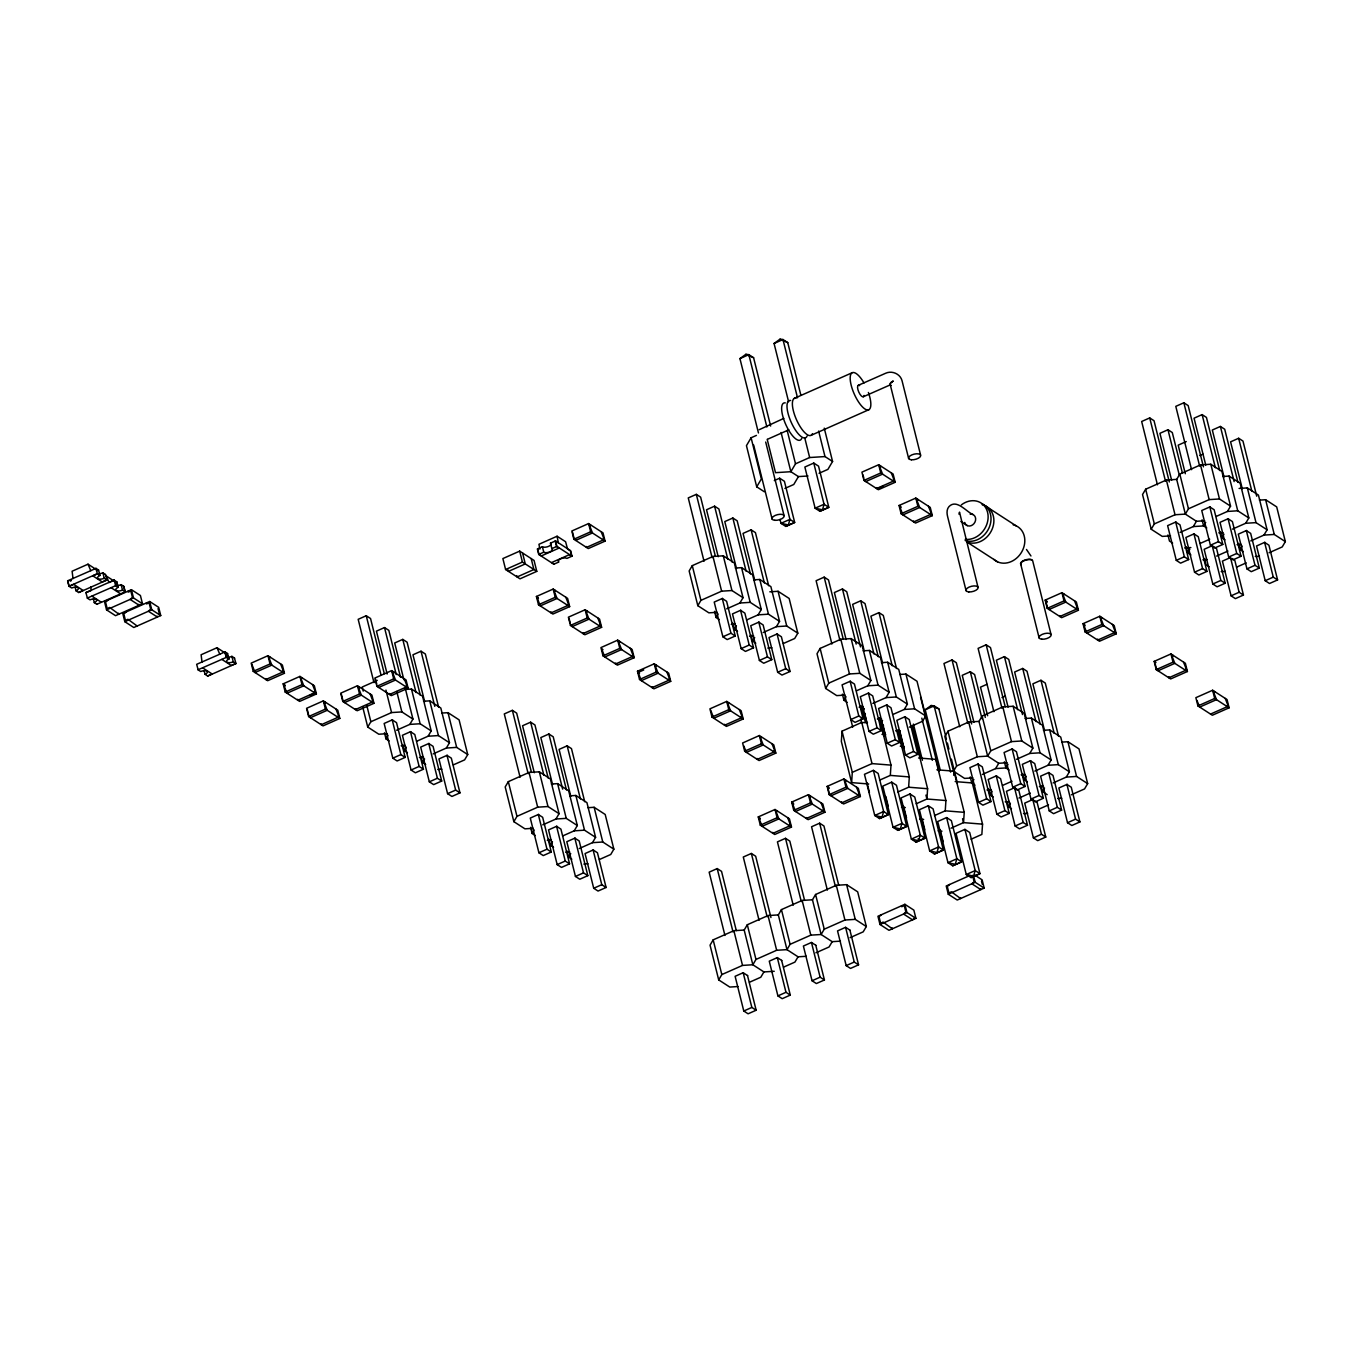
<?xml version="1.0" encoding="UTF-8"?>
<svg xmlns="http://www.w3.org/2000/svg" width="1353" height="1353" viewBox="0 0 1353 1353"><rect width="100%" height="100%" fill="white"/><g stroke="black" fill="none" stroke-linecap="round" stroke-linejoin="round"><path stroke-width="1.5" d="M867.442 722.874L861.743 722.417L842.04 731.161L841.346 741.427L851.612 782.609L868.711 783.996M851.612 782.609L852.305 772.343L842.04 731.161M880.465 728.049L880.735 723.94L891.001 765.121L890.308 775.404L879.568 780.174M897.885 791.979L908.624 787.209L909.317 776.926L899.052 735.744M917.351 747.549L927.617 788.731L926.923 799.014L916.184 803.783M934.5 815.588L945.24 810.819L945.933 800.536L935.667 759.354L918.569 757.984M953.696 775.269L953.966 771.159L936.868 769.789M953.966 771.159L964.232 812.341L963.539 822.624L951.007 828.188M955.184 781.594L972.283 782.964L982.549 824.146L981.855 834.429L971.116 839.198M916.116 842.175L918.653 840.703L920.26 835.139L909.994 793.957L901.098 797.915L911.364 839.097L916.116 842.175L925.029 838.234L914.763 797.052L909.994 793.957M387.059 733.698L378.806 734.222L367.728 727.051L370.857 721.741L391.558 712.574L401.875 711.915L412.936 719.086L409.824 724.396L396.649 730.231M389.157 740.92L385.994 738.873L388.074 735.339M407.422 752.742L404.259 750.695L406.34 747.16M416.792 741.224L428.089 736.218L431.201 730.908L422.559 696.203L411.481 689.032L405.291 689.421M425.688 764.58L422.525 762.534L424.605 758.982M433.18 753.892L446.355 748.04L449.467 742.746L440.824 708.025L429.747 700.854L423.557 701.243M441.822 713.065L448.012 712.676L459.09 719.847L467.732 754.568L464.62 759.879L453.323 764.885M542.773 824.84L555.948 819.005L559.06 813.694L550.4 778.99L539.34 771.819L529.023 772.462L508.322 781.645L505.193 786.939L513.852 821.66L524.93 828.831L533.183 828.307M513.852 821.66L516.981 816.349L537.682 807.183L547.982 806.523L559.06 813.694M756.412 435.412L751.101 437.763L746.45 445.661L756.716 486.826L764.293 491.731M535.281 835.528L532.118 833.482L534.198 829.947M726.713 608.85L739.888 603.015L743.017 597.705L734.358 562.983L723.28 555.812L712.963 556.472L692.279 565.639L689.151 570.949L697.81 605.67L708.871 612.841L717.124 612.317M756.716 486.826L761.367 478.945L751.101 437.763M553.546 847.367L550.383 845.321L552.464 841.769M697.81 605.67L700.922 600.36L721.623 591.176L731.939 590.534L743.017 597.705M562.916 835.833L574.213 830.827L577.325 825.533L568.666 790.812L557.605 783.641L551.415 784.03M819.072 473.279L827.918 469.373L832.569 461.474L824.992 456.57L809.652 457.534L795.513 463.808L790.862 471.707L775.506 472.671L767.202 439.336M571.812 859.189L568.649 857.142L570.729 853.608M808.012 476.002L798.422 476.594L793.771 484.492L784.943 488.416M719.238 619.539L716.075 617.492L718.155 613.958M579.304 848.5L592.479 842.665L595.591 837.355L586.931 802.633L575.871 795.463L569.681 795.852M737.503 631.361L734.341 629.314L736.421 625.779M587.946 807.69L594.136 807.301L605.197 814.472L613.856 849.177L610.744 854.487L599.447 859.493M746.873 619.843L758.154 614.837L761.282 609.526L752.623 574.822L741.545 567.651L735.356 568.04M755.769 643.199L752.606 641.136L754.686 637.601M763.244 632.494L776.419 626.659L779.548 621.365L770.889 586.644L759.811 579.473L753.621 579.862M769.823 591.819L778.076 591.295L789.154 598.466L797.813 633.187L794.685 638.498L783.404 643.487M856.466 690.808L867.747 685.802L870.875 680.491L862.216 645.77L851.138 638.599L840.822 639.259L820.121 648.425L817.009 653.736L825.668 688.457L836.729 695.611L844.982 695.104M825.668 688.457L828.78 683.147L849.481 673.963L859.798 673.32L870.875 680.491M847.096 702.325L843.934 700.279L846.014 696.744M850.039 937.68L863.197 931.845L866.326 926.534L857.667 891.83L846.606 884.659L836.289 885.302L815.588 894.485L812.46 899.779L802.143 900.438L781.442 909.605L778.33 914.916L768.014 915.558L747.313 924.742L744.184 930.052L733.867 930.695L713.166 939.861L710.054 945.172L718.697 979.893L729.774 987.064L738.028 986.54M865.362 714.147L862.182 712.101L864.279 708.566M718.697 979.893L721.826 974.583L742.526 965.416L752.843 964.757L763.921 971.928L774.237 971.285M872.837 703.459L886.012 697.624L889.141 692.313L880.482 657.609L869.404 650.438L863.214 650.827M883.627 725.969L880.448 723.923L882.545 720.388M806.303 956.283L798.05 956.808L786.972 949.637L776.656 950.28L755.972 959.446L752.843 964.757L744.184 930.052M892.997 714.452L904.278 709.446L907.406 704.135L898.747 669.431L887.669 662.26L881.48 662.649M763.921 971.928L760.792 977.238L749.494 982.244M840.45 941.147L832.196 941.671L821.119 934.5L810.802 935.143L790.101 944.326L786.972 949.637L778.33 914.916M899.745 674.471L905.935 674.082L917.013 681.252L925.672 715.974L922.543 721.267L909.368 727.119M798.05 956.808L794.921 962.101L783.641 967.107M866.326 926.534L855.248 919.364L844.932 920.023L824.248 929.19L821.119 934.5L812.46 899.779M1016.577 759.287L1029.751 753.452L1032.863 748.141L1024.204 713.437L1013.143 706.266L1002.827 706.909L982.126 716.075L978.997 721.386L968.68 722.045L947.979 731.212L944.868 736.522L953.51 771.227L964.588 778.398L972.841 777.89M832.196 941.671L829.068 946.982L815.893 952.816M953.51 771.227L956.639 765.933L977.34 756.75L987.656 756.107L998.734 763.278L1006.987 762.754M974.955 785.112L971.775 783.066L973.872 779.531M1032.863 748.141L1021.786 740.97L1011.486 741.63L990.785 750.797L987.656 756.107L978.997 721.386M1216.144 516.457L1227.425 511.451L1230.553 506.14L1221.894 471.419L1210.817 464.248L1200.5 464.908L1179.816 474.074L1176.687 479.385L1166.371 480.027L1145.67 489.211L1142.541 494.521L1151.2 529.226L1162.278 536.397L1170.531 535.873M982.43 774.423L995.605 768.589L998.734 763.278M993.22 796.934L990.041 794.887L992.138 791.353M1008.002 764.394L1005.922 767.929L995.605 768.589M1151.2 529.226L1154.329 523.915L1175.03 514.749L1185.346 514.106L1196.424 521.277L1204.66 520.753M1011.486 808.756L1008.306 806.709L1010.403 803.175M1027.35 781.797L1024.187 779.751L1026.267 776.216M1230.553 506.14L1219.476 498.969L1209.159 499.612L1188.458 508.796L1185.346 514.106L1176.687 479.385M1034.842 771.109L1048.017 765.274L1051.129 759.963L1042.47 725.259L1031.409 718.088L1025.219 718.477M1180.12 532.405L1193.295 526.571L1196.424 521.277M1047.205 794.651L1042.453 791.59L1044.533 788.038M1190.894 554.933L1187.731 552.887L1189.811 549.352M1205.692 522.393L1203.612 525.928L1193.295 526.571M1053.108 782.947L1066.282 777.096L1069.394 771.802L1060.735 737.081L1049.674 729.91L1043.484 730.299M1225.04 539.796L1221.877 537.75L1223.958 534.215M1061.75 742.12L1067.94 741.732L1079.001 748.902L1087.66 783.624L1084.548 788.934L1071.373 794.769M1232.515 529.108L1245.69 523.273L1248.819 517.962L1240.16 483.258L1229.082 476.087L1222.892 476.476M1243.306 551.635L1240.143 549.572L1242.223 546.037M1250.781 540.929L1263.956 535.095L1267.084 529.801L1258.425 495.08L1247.348 487.909L1239.094 488.433M1259.423 500.12L1265.613 499.731L1276.691 506.901L1285.35 541.623L1282.221 546.933L1269.046 552.768M958.922 514.123L959.514 512.144L977.965 587.101M758.458 432.943L739.939 358.613L745.841 354.317L748.835 354.655L753.604 357.75L770.635 426.043M788.596 401.74L774.068 343.476L779.971 339.197L782.981 339.535L787.75 342.613L800.773 394.839M940.234 770.043L925.215 709.784L931.118 705.522L934.128 705.843L938.881 708.921L946.407 739.059M890.815 385.284A6.241 2.706 -14 0 1 892.033 381.715L893.081 381.174L892.033 381.715M759.202 429.696L783.827 418.381M879.501 818.565L888.414 814.624L878.148 773.442L873.378 770.347L864.466 774.305L874.748 815.487L879.501 818.565L888.414 814.624L883.644 811.529L873.378 770.347M897.817 830.37L906.73 826.429L896.464 785.247L891.695 782.152L882.782 786.11L893.048 827.292L897.817 830.37L906.73 826.429L901.961 823.334L891.695 782.152M934.433 853.98L943.345 850.039L933.08 808.857L928.31 805.762L919.397 809.72L929.663 850.902L934.433 853.98L943.345 850.039L938.576 846.944L928.31 805.762M952.732 865.785L961.645 861.844L951.379 820.662L946.61 817.567L937.714 821.525L947.979 862.707L952.732 865.785L961.645 861.844L956.875 858.749L946.61 817.567M971.048 877.59L979.961 873.649L969.695 832.467L964.926 829.372L956.013 833.33L966.279 874.512L971.048 877.59L979.961 873.649L975.192 870.554L964.926 829.372M780.021 519.4L781.002 523.323L785.772 526.418L794.685 522.461L784.402 481.279L779.649 478.201L774.305 480.569M819.901 511.282L828.814 507.341L818.548 466.159L813.779 463.064L804.866 467.022L815.132 508.204L819.901 511.282L828.814 507.341L824.045 504.246L813.779 463.064M852.305 772.343L872.009 763.599L891.001 765.121M97.72 570.476L88.013 564.184L72.098 571.237L73.028 578.577M105.433 574.484L106.938 580.031L78.728 592.546L76.022 590.804A4.685 2.029 -14 0 0 77.899 587.625A4.685 2.029 -14 0 0 71.709 588.014L69.02 586.255L67.65 580.792L96.012 568.378M69.02 586.255L97.23 573.757L99.936 575.499A4.685 2.029 -14 0 0 98.059 578.678A4.685 2.029 -14 0 0 104.249 578.289L106.938 580.031M78.575 592.462L83.125 590.449L73.705 584.344L69.155 586.356L67.65 580.792M106.802 579.947L102.253 581.959L92.833 575.854L97.382 573.841L95.877 568.294L98.566 570.036L99.936 575.499M87.421 598.178L85.915 592.614L114.142 580.116L116.832 581.858L118.201 587.32A4.685 2.029 -14 0 0 116.324 590.517A4.685 2.029 -14 0 0 122.514 590.111L125.203 591.87L96.841 604.284M114.278 580.2L109.052 582.517L106.278 576.006L114.362 581.249M131.427 589.688L104.502 601.628L106.549 609.865L115.529 615.683L142.471 603.742L140.408 595.506L131.427 589.688L133.49 597.925L142.471 603.742M106.549 609.865L133.49 597.925M149.693 601.51L122.768 613.45L124.814 621.687L133.795 627.504L160.736 615.564L158.673 607.328L149.693 601.51L151.756 609.763L160.736 615.564M124.814 621.687L151.756 609.763M739.939 358.613L748.835 354.655L766.88 426.973M774.068 343.476L782.981 339.535L797.509 397.782M228.691 658.81L226.712 653.989L217.004 647.715L201.107 654.751L202.02 662.091M794.211 398.425L852.001 372.819M198.164 669.887L196.659 664.323L225.021 651.909L226.374 657.372L198.012 669.786L200.718 671.528A4.685 2.029 -14 0 1 206.908 671.139A4.685 2.029 -14 0 1 205.03 674.318L207.719 676.077L235.946 663.562L234.441 657.998M858.242 385.351L885.555 373.293C891.898 370.282 900.286 373.817 902.045 380.734L920.564 454.98M207.584 675.976L212.117 673.963L202.696 667.875M235.811 663.477L231.262 665.49L221.841 659.385M267.962 655.698L251.184 663.139L253.248 671.376L267.657 680.711L284.434 673.27L282.371 665.033L267.962 655.698L270.025 663.951L284.434 673.27M384.303 673.676L370.553 618.524L366.24 615.733L358.173 619.319L373.969 682.622M863.4 396.733L890.156 384.912M767.608 439.235L788.799 429.831M519.687 551.128L502.876 558.569L505.599 569.512L519.992 578.83L536.786 571.372L534.063 560.446L519.687 551.128L522.41 562.07L536.786 571.372M554.104 564.1L551.669 562.527L569.275 554.73L571.71 556.303L570.34 550.823L567.533 549.014L565.605 541.741L557.098 536.228L538.951 544.278L539.864 549.166M253.248 671.376L270.025 663.951M588.606 523.56L571.829 531.002L573.875 539.238L588.284 548.574L605.062 541.132L603.015 532.896L588.606 523.56L590.652 531.797L605.062 541.132M542.401 546.747L537.361 548.98L538.731 554.442L553.834 564.218L558.874 561.985A4.685 2.029 -14 0 1 560.734 558.806A4.685 2.029 -14 0 1 566.924 558.417L571.964 556.184L570.611 550.705L555.508 540.929L550.468 543.162A4.685 2.029 -14 0 1 548.591 546.358A4.685 2.029 -14 0 1 542.401 546.747L543.771 552.21A4.685 2.029 -14 0 0 549.961 551.821A4.685 2.029 -14 0 0 551.838 548.641L556.878 546.392L571.964 556.184M538.731 554.442L543.771 552.21M505.599 569.512L522.41 562.07M573.875 539.238L590.652 531.797M811.225 435.26L869.015 409.638M400.539 677.329L388.818 630.363L384.506 627.572L376.438 631.141L387.144 674.031M715.399 556.371L700.634 497.143L696.321 494.352L688.254 497.921L704.034 561.241M283.149 683.84L299.926 676.399L314.336 685.734L316.399 693.971L299.622 701.412L285.212 692.076L283.149 683.84L284.959 685.007M420.326 695.273L407.084 642.185L402.771 639.394L394.704 642.963L403.87 679.73M285.212 692.076L301.99 684.635L316.399 693.971M732.142 562.07L718.9 508.982L714.587 506.174L706.52 509.76L718.223 556.726M310.125 695.239L315.723 692.77L312.543 684.567M536.414 596.487L553.191 589.062L567.6 598.381L569.664 606.634L552.887 614.059L538.477 604.74L536.414 596.487L538.223 597.654M438.592 707.112L425.349 654.006L421.037 651.216L412.969 654.784L424.69 701.767M750.408 573.892L737.165 520.804L732.852 518.013L724.785 521.581L736.489 568.548M538.477 604.74L555.254 597.299L569.664 606.634M323.367 700.871L306.59 708.312L308.636 716.549L323.046 725.885L339.823 718.443L337.776 710.207L323.367 700.871L325.413 709.124L339.823 718.443M357.496 685.751L340.719 693.176L342.783 701.429L357.192 710.748L373.969 703.323L371.906 695.087L357.496 685.751L359.56 693.988L373.969 703.323M391.643 670.614L374.866 678.056L376.912 686.292L391.321 695.628L408.099 688.187L406.052 679.95L391.643 670.614L393.689 678.868L408.099 688.187M377.25 680.356L362.198 687.02L363.213 691.112M308.636 716.549L325.413 709.124M342.783 701.429L359.56 693.988M376.912 686.292L393.689 678.868M878.706 464.722L861.929 472.146L863.975 480.4L878.385 489.718L895.162 482.294L893.115 474.04L878.706 464.722L880.752 472.958L895.162 482.294M768.673 585.714L755.431 532.625L751.118 529.835L743.051 533.403L754.754 580.369M863.975 480.4L880.752 472.958M585.156 609.746L568.378 617.188L570.442 625.424L584.851 634.76L601.628 627.318L599.565 619.082L585.156 609.746L587.219 618L601.628 627.318M785.772 526.418L794.685 522.461L789.915 519.383L779.649 478.201M883.306 486.031L877.708 488.518L876.355 487.638L876.592 488.551L893.369 481.127L893.132 480.214L894.485 481.076L891.306 472.874M570.442 625.424L587.219 618M392.488 719.762L384.151 723.466L392.81 758.17L397.122 760.961L405.173 757.392L396.53 722.671L392.218 719.881L400.86 754.602L405.173 757.392M899.052 505.498L915.829 498.073L930.238 507.392L932.302 515.645L915.524 523.07L901.115 513.734L899.052 505.498L900.861 506.665M901.115 513.734L917.875 506.31L932.302 515.645M410.754 731.584L402.416 735.288L411.058 770.009L415.388 772.8L423.438 769.214L414.796 734.51L410.483 731.719L419.126 766.424L423.438 769.214M617.712 640.138L600.952 647.58L602.998 655.816L617.408 665.152L634.185 657.71L632.122 649.474L617.712 640.138L619.775 648.391L634.185 657.71M722.57 598.381L714.215 602.068L722.874 636.789L727.187 639.58L735.254 636.011L726.595 601.29L722.282 598.5L730.941 633.221L735.254 636.011M602.998 655.816L619.775 648.391M1169.313 481.972L1154.024 420.715L1149.712 417.925L1141.661 421.493L1157.441 484.797M1203.443 466.853L1188.171 405.579L1183.858 402.788L1175.791 406.357L1191.57 469.66M392.81 758.17L400.86 754.602M429.019 743.406L420.682 747.11L429.324 781.831L433.653 784.622L441.704 781.053L433.061 746.332L428.749 743.541L437.391 778.246L441.704 781.053M531.441 772.36L516.677 713.149L512.364 710.342L504.297 713.927L520.093 777.231M740.835 610.203L732.48 613.907L741.14 648.611L745.452 651.419L753.52 647.833L744.86 613.129L740.548 610.321L749.207 645.043L753.52 647.833M843.257 639.157L828.493 579.93L824.18 577.139L816.113 580.708L831.892 644.011M1182.488 473.381L1172.29 432.537L1167.977 429.747L1159.927 433.315L1171.63 480.281M1219.679 470.506L1206.436 417.417L1202.124 414.61L1194.056 418.195L1205.76 465.161M411.058 770.009L419.126 766.424M447.285 755.245L438.947 758.932L447.589 793.653L451.919 796.443L459.969 792.875L451.327 758.154L447.014 755.363L455.657 790.084L459.969 792.875M637.483 671.24L654.243 663.799L668.653 673.134L670.716 681.371L653.939 688.812L639.529 679.477L637.483 671.24L639.276 672.39M656.053 664.966L656.273 665.879L654.937 664.999L658.099 673.202L641.339 680.644L638.159 672.441L643.74 669.955M722.874 636.789L730.941 633.221M548.185 778.06L534.942 724.971L530.63 722.181L522.562 725.749L534.283 772.715M759.101 622.025L750.746 625.729L759.405 660.45L763.718 663.241L771.785 659.655L763.126 624.951L758.813 622.16L767.472 656.865L771.785 659.655M860.508 646.903L846.758 591.751L842.445 588.961L834.378 592.546L846.082 639.512M639.529 679.477L656.306 672.035L670.716 681.371M1186.243 441.568L1178.192 445.154L1185.313 473.736M1237.944 482.328L1224.702 429.239L1220.389 426.449L1212.322 430.017L1224.025 476.983M429.324 781.831L437.391 778.246M566.45 789.898L553.208 736.793L548.895 734.002L540.828 737.571L552.548 784.537M741.14 648.611L749.207 645.043M777.366 633.847L769.011 637.551L777.671 672.272L781.983 675.062L790.051 671.494L781.391 636.773L777.079 633.982L785.738 668.703L790.051 671.494M878.249 656.679L865.024 603.59L860.711 600.8L852.644 604.368L864.347 651.334M1199.671 455.538L1202.902 454.118M1256.717 496.196L1242.967 441.061L1238.655 438.271L1230.587 441.839L1242.291 488.805M447.589 793.653L455.657 790.084M759.405 660.45L767.472 656.865M584.716 801.72L571.473 748.615L567.161 745.824L559.093 749.41L570.814 796.376M896.515 668.5L883.289 615.412L878.976 612.621L870.909 616.19L882.613 663.156M777.671 672.272L785.738 668.703M726.713 701.412L709.936 708.837L711.999 717.09L726.409 726.409L743.186 718.984L741.123 710.731L726.713 701.412L728.777 709.649L743.186 718.984M711.999 717.09L728.777 709.649M1175.96 521.937L1167.622 525.64L1176.281 560.362L1180.594 563.152L1188.661 559.567L1180.002 524.863L1175.689 522.072L1184.332 556.776L1188.661 559.567M1210.106 506.817L1201.752 510.504L1210.411 545.225L1214.723 548.016L1222.791 544.447L1214.131 509.726L1209.819 506.935L1218.478 541.657L1222.791 544.447M538.612 814.371L530.275 818.075L538.917 852.779L543.246 855.586L551.297 852.001L542.654 817.297L538.325 814.489L546.984 849.21L551.297 852.001M850.428 681.168L842.073 684.855L852.711 727.102M1194.225 533.775L1185.888 537.462L1194.547 572.184L1198.859 574.974L1206.927 571.406L1198.268 536.684L1193.955 533.894L1202.597 568.615L1206.927 571.406M1228.372 518.639L1220.017 522.343L1228.676 557.047L1232.989 559.838L1241.056 556.269L1232.397 521.565L1228.084 518.757L1236.743 553.478L1241.056 556.269M1045.176 600.106L1061.953 592.682L1076.362 602L1078.409 610.254L1061.648 617.678L1047.239 608.36L1045.176 600.106L1046.985 601.273M759.371 735.542L742.611 742.983L744.657 751.219L759.067 760.555L775.844 753.114L773.781 744.877L759.371 735.542L761.435 743.778L775.844 753.114M1047.239 608.36L1063.999 600.918L1078.409 610.254M556.878 826.193L548.54 829.896L557.182 864.618L561.512 867.408L569.562 863.84L560.92 829.118L556.59 826.328L565.25 861.032L569.562 863.84M1200.263 543.399L1209.683 539.238M868.694 692.99L860.339 696.694L868.998 731.398L873.311 734.189L881.378 730.62L872.719 695.899L868.406 693.108L877.065 727.829L881.378 730.62M744.657 751.219L761.435 743.778M971.623 723.973L956.351 662.716L952.038 659.926L943.971 663.494L959.751 726.798M1005.245 706.807L990.481 647.58L986.168 644.789L978.101 648.375L993.897 711.678M1176.281 560.362L1184.332 556.776M1210.411 545.225L1218.478 541.657M1212.22 545.716L1204.153 549.301L1212.812 584.006L1217.125 586.796L1225.192 583.228L1216.533 548.506L1212.22 545.716L1220.863 580.437L1225.192 583.228M1246.637 530.461L1238.283 534.164L1246.942 568.886L1251.254 571.676L1259.322 568.091L1250.662 533.386L1246.35 530.596L1255.009 565.3L1259.322 568.091M538.917 852.779L546.984 849.21M575.143 838.031L566.806 841.718L575.448 876.44L579.777 879.23L587.828 875.662L579.185 840.94L574.856 838.15L583.515 872.871L587.828 875.662M1216.651 556.066L1227.932 551.06M858.8 716.008L850.733 719.576L855.045 722.367L863.113 718.798L854.453 684.077L850.141 681.286L858.8 716.008L863.113 718.798M886.959 704.812L878.604 708.515L887.264 743.22L891.576 746.027L899.644 742.442L890.984 707.737L886.672 704.947L895.331 739.651L899.644 742.442M1194.547 572.184L1202.597 568.615M1228.676 557.047L1236.743 553.478M985.305 717.428L974.617 674.538L970.304 671.748L962.237 675.316L973.94 722.299M1022.496 714.553L1008.746 659.418L1004.433 656.628L996.366 660.196L1008.086 707.162M1264.903 542.282L1256.548 545.986L1265.207 580.708L1269.52 583.498L1277.587 579.93L1268.928 545.208L1264.615 542.418L1273.274 577.139L1277.587 579.93M1083.026 623.682L1099.803 616.241L1114.212 625.576L1116.259 633.813L1099.482 641.254L1085.072 631.919L1083.026 623.682L1084.818 624.849M557.182 864.618L565.25 861.032M593.409 849.853L585.071 853.557L593.713 888.261L598.043 891.052L606.093 887.483L597.451 852.762L593.121 849.972L601.781 884.693L606.093 887.483M1085.072 631.919L1101.849 624.477L1116.259 633.813M1236.794 567.059L1246.198 562.882M868.998 731.398L877.065 727.829M905.225 716.633L896.87 720.337L905.529 755.059L909.842 757.849L917.909 754.281L909.25 719.559L904.937 716.769L913.596 751.473L917.909 754.281M925.215 709.784L934.128 705.843L950.652 772.123M1212.812 584.006L1220.863 580.437M1246.942 568.886L1255.009 565.3M986.946 684.297L980.502 687.155L987.622 715.737M1040.254 724.329L1027.012 671.24L1022.699 668.45L1014.632 672.018L1026.352 718.984M575.448 876.44L583.515 872.871M887.264 743.22L895.331 739.651M1001.981 697.539L1005.211 696.119M1058.52 736.167L1045.277 683.062L1040.964 680.271L1032.897 683.84L1044.617 730.823M1231.078 595.827L1239.128 592.259L1243.458 595.049L1235.39 598.635L1231.078 595.827L1222.419 561.123L1230.486 557.537L1239.128 592.259M1265.207 580.708L1273.274 577.139M593.713 888.261L601.781 884.693M758.255 816.924L775.032 809.483L789.442 818.819L791.488 827.055L774.711 834.497L760.301 825.161L758.255 816.924L760.048 818.091M791.691 802.092L808.468 794.668L822.878 804.003L824.924 812.24L808.164 819.664L793.754 810.346L791.691 802.092L793.501 803.259M827.14 786.397L843.9 778.956L858.309 788.292L860.373 796.528L843.596 803.97L829.186 794.634L827.14 786.397L828.932 787.564M905.529 755.059L913.596 751.473M760.301 825.161L777.079 817.736L791.488 827.055M793.754 810.346L810.515 802.904L824.924 812.24M829.186 794.634L845.963 787.192L860.373 796.528M1154.177 661.38L1170.954 653.939L1185.363 663.274L1187.41 671.511L1170.633 678.952L1156.223 669.617L1154.177 661.38L1155.969 662.547M1156.223 669.617L1173 662.175L1187.41 671.511M1158.033 670.784L1174.81 663.342L1171.63 655.14L1172.983 656.019L1172.747 655.106M736.303 930.593L721.538 871.366L717.208 868.575L709.158 872.161L724.937 935.464M770.939 917.503L755.667 856.246L751.355 853.455L743.287 857.024L759.067 920.328M804.578 900.337L789.814 841.109L785.501 838.319L777.434 841.887L793.213 905.191M838.708 885.2L823.943 825.99L819.63 823.182L811.563 826.768L827.343 890.071M978.287 763.938L969.932 767.641L978.591 802.363L982.904 805.153L990.971 801.585L982.312 766.863L977.999 764.073L986.658 798.794L990.971 801.585M1012.416 748.818L1004.078 752.522L1012.72 787.226L1017.05 790.017L1025.1 786.448L1016.458 751.727L1012.129 748.936L1020.788 783.658L1025.1 786.448M996.552 775.776L988.197 779.463L996.857 814.185L1001.169 816.975L1009.237 813.407L1000.577 778.685L996.265 775.895L1004.924 810.616L1009.237 813.407M1030.682 760.64L1022.344 764.344L1030.986 799.065L1035.316 801.855L1043.366 798.27L1034.724 763.566L1030.394 760.775L1039.053 795.479L1043.366 798.27M1212.643 690.25L1195.866 697.674L1197.929 705.928L1212.339 715.247L1229.099 707.822L1227.053 699.569L1212.643 690.25L1214.69 698.486L1229.099 707.822M1002.573 785.416L1011.993 781.239M978.591 802.363L986.658 798.794M1012.72 787.226L1020.788 783.658M1197.929 705.928L1214.69 698.486M1014.818 787.598L1006.463 791.302L1015.122 826.006L1019.435 828.814L1027.502 825.229L1018.843 790.524L1014.53 787.717L1023.189 822.438L1027.502 825.229M1048.947 772.462L1040.609 776.165L1049.251 810.887L1053.581 813.677L1061.631 810.109L1052.989 775.387L1048.66 772.597L1057.319 807.301L1061.631 810.109M1018.961 798.067L1030.259 793.061M1210.529 714.08L1227.306 706.655L1227.07 705.742L1228.423 706.604L1225.243 698.402M996.857 814.185L1004.924 810.616M1030.986 799.065L1039.053 795.479M1033.083 799.42L1024.728 803.124L1033.388 837.845L1037.7 840.636L1045.768 837.05L1037.108 802.346L1034.233 800.486M1067.213 784.3L1058.875 787.987L1067.517 822.709L1071.847 825.499L1079.897 821.931L1071.255 787.209L1066.925 784.419L1075.584 819.14L1079.897 821.931M1039.104 809.06L1048.524 804.9M1015.122 826.006L1023.189 822.438M1049.251 810.887L1057.319 807.301M1033.388 837.845L1041.455 834.26L1045.768 837.05M1067.517 822.709L1075.584 819.14M747.651 975.614L743.186 972.722L735.119 976.308L743.778 1011.012L748.091 1013.803L756.158 1010.234L747.499 975.513M781.78 960.495L777.315 957.603L769.265 961.171L777.907 995.893L782.22 998.683L790.287 995.098L781.628 960.393M815.927 945.358L811.462 942.466L803.394 946.035L812.054 980.756L816.366 983.546L824.434 979.978L815.774 945.257M850.056 930.221L845.591 927.329L837.541 930.915L846.183 965.619L850.496 968.427L858.563 964.841L849.904 930.137M904.886 904.311L877.945 916.252L880.008 924.488L888.972 930.306L915.913 918.366L913.85 910.129L904.886 904.311L906.933 912.548L915.913 918.366M969.797 875.543L946.221 885.995L948.284 894.232L957.247 900.033L984.189 888.109L982.126 879.856L974.65 875.019M880.008 924.488L906.933 912.548M948.284 894.232L975.209 882.291L984.189 888.109M914.848 917.824L912.548 919.854L903.567 914.036L905.867 912.007L904.261 905.597L901.741 906.713L901.521 905.8M743.778 1011.012L751.845 1007.444L756.158 1010.234M777.907 995.893L785.975 992.307L790.287 995.098M812.054 980.756L820.121 977.187L824.434 979.978M846.183 965.619L854.25 962.051L858.563 964.841M918.653 840.703L925.029 838.234L920.26 835.139L911.364 839.097L918.653 840.703L918.146 838.691M71.1 580.826L70.001 580.826L70.965 580.217M1227.425 511.451L1237.741 510.791L1248.819 517.962M1245.69 523.273L1256.007 522.63L1267.084 529.801M1218.799 532.828L1222.926 532.575M1263.956 535.095L1274.272 534.452L1285.35 541.623M1184.67 547.965L1190.86 547.576M1237.065 544.667L1241.191 544.396M1202.935 559.787L1207.062 559.533M1255.33 556.489L1259.457 556.235M1221.201 571.626L1225.328 571.355M739.888 603.015L750.205 602.356L761.282 609.526M758.154 614.837L768.47 614.194L779.548 621.365M731.263 624.393L735.389 624.139M776.419 626.659L786.736 626.016L797.813 633.187M749.528 636.231L753.655 635.961M767.794 648.053L771.92 647.799M867.747 685.802L878.063 685.142L889.141 692.313M409.824 724.396L420.14 723.754L431.201 730.908M886.012 697.624L896.329 696.964L907.406 704.135M859.121 707.179L863.248 706.926M428.089 736.218L438.406 735.575L449.467 742.746M904.278 709.446L914.594 708.803L925.672 715.974M401.198 745.791L405.325 745.52M877.387 719.018L881.513 718.747M446.355 748.04L456.671 747.397L467.732 754.568M419.464 757.612L423.59 757.359M895.652 730.84L899.779 730.586M437.729 769.434L441.856 769.18M1029.751 753.452L1040.051 752.809L1051.129 759.963M1048.017 765.274L1058.317 764.631L1069.394 771.802M1021.126 774.846L1025.253 774.576M1066.282 777.096L1076.582 776.453L1087.66 783.624M986.98 789.966L991.106 789.712M1039.392 786.668L1043.518 786.414M555.948 819.005L566.247 818.362L577.325 825.533M1005.245 801.805L1009.372 801.534M1057.657 798.49L1061.784 798.236M574.213 830.827L584.513 830.184L595.591 837.355M547.322 840.399L551.449 840.128M1023.511 813.627L1027.637 813.356M592.479 842.665L602.778 842.006L613.856 849.177M565.588 852.221L569.714 851.967M583.853 864.043L587.98 863.789M881.953 734.375L885.741 734.679M900.252 746.179L904.058 746.484M890.308 775.404L909.317 776.926M908.624 787.209L927.617 788.731M945.933 800.536L926.923 799.014L925.942 795.09M901.538 807.301L905.326 807.606M945.24 810.819L964.232 812.341M919.837 819.106L923.642 819.411M982.549 824.146L963.539 822.624L962.558 818.7M938.153 830.911L941.959 831.216M931.118 705.522L938.881 708.921M779.971 339.197L787.75 342.613M745.841 354.317L753.604 357.75M1206.775 527.974L1203.612 525.928L1202.073 519.806M1231.923 558.485L1234.799 560.345L1243.458 595.049M1172.628 543.111L1169.466 541.048L1167.943 534.925M1209.159 566.755L1205.997 564.708L1204.474 558.586M985.085 505.751L1016.018 525.776M972.959 514.512C966.313 511.84 956.639 498.614 948.977 506.614C946.508 509.371 946.779 513.497 947.675 516.846L966.093 590.737M960.85 521.463L967.277 525.624M997.567 561.85L966.651 541.826A20.312 16.98 -57.1 0 0 992.104 529.277A20.312 16.98 -57.1 0 0 982.261 504.787M864.195 479.774L865.785 481.567L882.562 474.125L879.382 465.922L880.735 466.802L880.499 465.889M1156.443 668.991L1157.796 669.87M1169.956 677.735L1168.603 676.855L1168.84 677.785L1185.617 670.344L1185.38 669.431L1186.733 670.31L1183.554 662.107M1085.055 625.762L1083.702 624.883L1086.882 633.086L1103.659 625.644L1100.479 617.442L1101.832 618.321L1101.596 617.408M901.081 507.578L899.728 506.699L902.908 514.901L919.685 507.476L916.505 499.274L917.858 500.153L917.622 499.24M1047.205 602.186L1045.852 601.324L1047.459 607.734M1098.805 640.037L1097.452 639.157L1097.689 640.087L1114.466 632.646L1114.229 631.733L1115.582 632.612L1112.403 624.409M798.422 476.594L790.862 471.707L781.087 432.486M1009.084 769.975L1005.922 767.929L1004.4 761.807M538.443 598.567L537.09 597.705L540.27 605.907L557.047 598.466L553.867 590.263L555.22 591.143L555.001 590.229M829.169 788.478L827.816 787.598L829.406 794.008M552.21 612.858L550.857 611.979L551.077 612.892L567.854 605.467L567.634 604.554L568.97 605.417L565.808 597.214M570.662 624.798L572.234 626.591L589.012 619.167L585.832 610.964L587.185 611.844L586.965 610.913M584.175 633.559L582.822 632.68L583.042 633.593L599.819 626.151L599.599 625.238L600.935 626.118L597.772 617.915M725.732 725.208L724.379 724.329L724.599 725.242L741.376 717.817L741.156 716.904L742.493 717.766L739.33 709.564M602.981 649.66L601.628 648.78L604.808 656.983L621.568 649.558L618.406 641.356L619.742 642.235L619.522 641.305M638.159 672.441L639.512 673.32M616.731 663.951L615.378 663.071L615.615 663.985L632.375 656.543L632.155 655.63L633.508 656.509L630.329 648.307M653.262 687.595L651.909 686.715L652.146 687.645L668.906 680.204L668.686 679.291L670.039 680.17L666.86 671.967M758.39 759.337L757.037 758.475L757.274 759.388L774.034 751.947L773.815 751.033L775.168 751.913L771.988 743.71M793.721 804.189L792.368 803.31L795.547 811.512L812.324 804.071L809.145 795.868L810.498 796.748L810.261 795.835M807.47 818.464L806.134 817.584L806.354 818.497L823.131 811.073L822.895 810.159L824.248 811.039L821.068 802.836M760.285 819.005L758.932 818.125L762.111 826.328L778.888 818.886L775.709 810.701L777.062 811.563L776.825 810.65M774.034 833.279L772.681 832.416L772.918 833.33L789.695 825.888L789.459 824.975L790.812 825.854L787.632 817.652M377.132 685.667L378.722 687.459L395.499 680.035L392.319 671.832L393.672 672.695L393.435 671.781M390.645 694.41L389.292 693.548L389.529 694.461L406.306 687.02L406.069 686.106L407.422 686.986L404.243 678.783M356.515 709.547L355.162 708.668L355.382 709.581L372.16 702.156L371.94 701.243L373.276 702.106L370.113 693.92M315.723 692.77L314.37 691.89L314.589 692.804L297.812 700.245L297.592 699.332L298.945 700.194M285.179 685.92L283.842 685.041L287.005 693.243L303.782 685.802L300.603 677.599L301.956 678.479L301.736 677.565M98.312 573.672A4.685 2.029 -14 0 0 102.879 572.826L105.585 574.568M116.578 585.494A4.685 2.029 -14 0 0 121.144 584.648L123.85 586.39L125.203 591.87M228.928 659.029L227.575 653.55L224.869 651.808L226.239 657.27L228.928 659.029A4.685 2.029 -14 0 0 227.067 662.209A4.685 2.029 -14 0 0 233.257 661.82L235.946 663.562M228.403 657.203A4.685 2.029 -14 0 0 231.887 656.357L234.576 658.099M266.981 679.51L265.628 678.631L265.848 679.544L282.625 672.103L282.405 671.189L283.758 672.069L280.578 663.866M115.495 585.578L118.201 587.32M90.786 570.695L88.013 564.184M219.795 654.226L217.004 647.715M111.098 587.692L120.518 593.781M91.97 596.166L101.39 602.271M85.915 592.614L91.294 590.398L90.752 586.678M137.16 626.016L127.96 619.285L125.44 620.401L123.833 613.991L126.133 611.962M93.374 598.99L94.287 602.626L96.993 604.368M1026.487 549.47L1030.952 555.965M115.986 582.297L117.965 587.117M1265.613 499.731L1274.272 534.452M1238.655 438.271L1251.897 491.359M1247.348 487.909L1256.007 522.63M1220.389 426.449L1234.139 481.583M1229.082 476.087L1237.741 510.791M1238.604 543.449L1240.143 549.572M1202.124 414.61L1215.366 467.715M1210.817 464.248L1219.476 498.969M1220.338 531.628L1221.877 537.75M1200.5 464.908L1209.159 499.612M1183.858 402.788L1199.637 466.092M1179.816 474.074L1188.458 508.796M1167.977 429.747L1179.19 474.666M1186.209 546.764L1187.731 552.887M1166.371 480.027L1175.03 514.749M1149.712 417.925L1165.508 481.228M1214.436 691.417L1214.673 692.33L1213.32 691.451L1216.499 699.653L1199.722 707.078L1196.948 700.482M1145.67 489.211L1154.329 523.915M1170.954 653.939L1173 662.175M1155.259 664.188L1156.054 667.384M1099.803 616.241L1101.849 624.477M1074.553 600.833L1077.732 609.036L1076.379 608.173L1076.616 609.087L1059.839 616.511L1059.619 615.598M1063.746 593.849L1063.982 594.762L1062.629 593.882L1065.809 602.085L1049.032 609.526L1048.812 608.596M1061.953 592.682L1063.999 600.918M1032.61 560.514L1051.027 634.405M1067.94 741.732L1076.582 776.453M1020.754 564.252L1039.155 638.058M1040.964 680.271L1054.207 733.36M1049.674 729.91L1058.317 764.631M1022.699 668.45L1035.941 721.538M1031.409 718.088L1040.051 752.809M1040.931 785.45L1042.453 791.59M1004.433 656.628L1017.676 709.716M1013.143 706.266L1021.786 740.97M1032.796 799.555L1041.455 834.26M1022.665 773.628L1024.187 779.751M1002.827 706.909L1011.486 741.63M986.168 644.789L1001.947 708.093M1007.292 802.633L1008.306 806.709M982.126 716.075L990.785 750.797M970.304 671.748L982.007 718.714M928.446 506.225L931.608 514.428L930.272 513.548L930.492 514.478L913.715 521.903L913.495 520.99M890.342 385.064L908.675 458.616M988.519 788.765L990.041 794.887M915.829 498.073L917.875 506.31M968.68 722.045L977.34 756.75M952.038 659.926L967.818 723.229M970.253 776.926L971.775 783.066M947.979 731.212L956.639 765.933M947.404 743.068L948.91 749.105M951.413 759.151L957.417 783.252M981.517 881.158L982.312 884.355M980.587 888.684L980.824 889.597L971.843 883.78L974.143 881.75L972.536 875.34M973.568 875.695L975.209 882.291M920.581 697.116L939.117 771.447M863.011 474.954L863.806 478.167M921.816 718.139L932.335 760.318M905.935 674.082L914.594 708.803M960.393 897.631L960.613 898.544L951.413 891.813L948.893 892.946L947.303 886.536L949.586 884.49M940.217 829.879L943.159 841.634M913.41 724.092L922.425 760.251M912.294 725.496L920.294 757.629M878.976 612.621L892.202 665.71M887.669 662.26L896.329 696.964M922.408 820.019L924.843 829.829M824.248 428.14L832.569 461.474M899.61 730.366L904.125 748.446M897.986 729.757L902.502 747.837M818.633 431.083L824.992 456.57M860.711 600.8L873.937 653.888M869.404 650.438L878.063 685.142M903.601 806.27L906.544 818.024M882.816 724.599L885.319 734.628M879.687 717.953L884.185 736.032M878.926 717.8L880.448 723.923M804.764 437.932L809.652 457.534M842.445 588.961L856.178 644.096M851.138 638.599L859.798 673.32M885.792 796.427L888.228 806.219M864.499 712.794L867.002 722.823M861.371 706.148L865.379 722.214M860.66 705.978L862.182 712.101M861.743 722.417L872.009 763.599M840.822 639.259L849.481 673.963M860.609 719.136L861.607 723.145M824.18 577.139L839.959 640.443M787.192 430.474L795.513 463.808M866.985 782.66L869.438 792.452M842.395 694.157L843.934 700.279M892.117 927.887L892.337 928.801L883.137 922.086L880.617 923.203L879.027 916.793L881.31 914.763M856.517 787.125L859.696 795.327L858.343 794.448L858.563 795.361L841.803 802.803L841.566 801.889M820.121 648.425L828.78 683.147M765.697 442.042L784.013 515.493M845.71 780.123L845.929 781.036L844.593 780.174L847.756 788.359L830.996 795.801L830.759 794.887M843.9 778.956L845.963 787.192M753.638 444.985L772.123 519.129M778.076 591.295L786.736 626.016M846.606 884.659L855.248 919.364M751.118 529.835L764.344 582.923M836.289 885.302L844.932 920.023M759.811 579.473L768.47 614.194M819.63 823.182L835.41 886.503M845.591 927.329L854.25 962.051M808.468 794.668L810.515 802.904M732.852 518.013L746.078 571.101M741.545 567.651L750.205 602.356M751.067 635.014L752.606 641.136M815.588 894.485L824.248 929.19M714.587 506.174L727.813 559.279M723.28 555.812L731.939 590.534M761.181 736.708L761.401 737.622L760.048 736.759L763.227 744.945L746.467 752.386L743.676 745.791M802.143 900.438L810.802 935.143M732.802 623.192L734.341 629.314M785.501 838.319L801.28 901.622M811.462 942.466L820.121 977.187M712.963 556.472L721.623 591.176M775.032 809.483L777.079 817.736M696.321 494.352L712.101 557.656M714.536 611.37L716.075 617.492M781.442 909.605L790.101 944.326M728.523 702.579L728.743 703.492L727.39 702.613L730.569 710.815L713.792 718.257L710.613 710.054M692.279 565.639L700.922 600.36M768.014 915.558L776.656 950.28M751.355 853.455L767.134 916.759M777.315 957.603L785.975 992.307M747.313 924.742L755.972 959.446M733.867 930.695L742.526 965.416M717.208 868.575L733.005 931.879M743.186 972.722L751.845 1007.444M654.243 663.799L656.306 672.035M713.166 939.861L721.826 974.583M601.206 531.729L604.385 539.932L603.032 539.052L603.269 539.965L586.492 547.407L586.255 546.494M590.398 524.727L590.635 525.64L589.282 524.761L592.462 532.964L575.685 540.405L575.448 539.492M572.505 532.203L574.112 538.612M555.508 540.929L556.878 546.392M550.468 543.162L551.838 548.641M569.055 618.389L570.256 623.209M553.191 589.062L555.254 597.299M537.631 548.861L539.001 554.324L541.42 555.897L559.026 548.1L556.607 546.511L555.237 541.048L558.299 542.739L557.098 536.228M594.136 807.301L602.778 842.006M531.188 558.586L533.911 569.512L517.117 576.953L516.778 575.6M522.562 552.988L525.285 563.93L508.474 571.372L508.136 570.002M567.161 745.824L580.403 798.93M575.871 795.463L584.513 830.184M548.895 734.002L562.645 789.137M557.605 783.641L566.247 818.362M567.127 851.02L568.649 857.142M530.63 722.181L543.872 775.269M539.34 771.819L547.982 806.523M548.861 839.181L550.383 845.321M529.023 772.462L537.682 807.183M512.364 710.342L528.144 773.662M530.596 827.359L532.118 833.482M508.322 781.645L516.981 816.349M448.012 712.676L456.671 747.397M421.037 651.216L434.787 706.351M429.747 700.854L438.406 735.575M402.771 639.394L416.014 692.482M411.481 689.032L420.14 723.754M405.308 688.457L412.936 719.086M421.003 756.395L422.525 762.534M384.506 627.572L396.226 674.538M396.767 691.501L401.875 711.915M402.737 744.573L404.259 750.695M385.943 690.098L391.558 712.574M366.24 615.733L381.005 674.961M375.542 679.257L376.743 684.06M384.472 732.751L385.994 738.873M366.781 705.403L370.857 721.741M359.306 686.918L359.526 687.831L358.173 686.952L361.352 695.154L344.575 702.596L344.355 701.683M362.638 706.621L367.728 727.051M341.396 694.393L343.002 700.803M335.967 709.04L339.146 717.242L337.793 716.363L338.03 717.276L321.253 724.718L321.016 723.804M325.16 702.038L325.397 702.968L324.043 702.089L327.223 710.291L310.446 717.716L310.209 716.802M299.926 676.399L301.99 684.635M307.266 709.513L308.856 715.923M269.771 656.865L269.991 657.778L268.638 656.915L271.818 665.118L255.041 672.542L251.878 664.34M231.887 656.357L233.257 661.82M204.117 670.682L205.03 674.318M158.064 608.613L159.654 615.023M157.134 616.139L157.354 617.053L148.39 611.252L150.69 609.205L149.084 602.795L146.564 603.928L146.327 602.998M138.869 604.317L139.088 605.231L130.125 599.43L132.425 597.383L130.818 590.973L128.298 592.09L128.061 591.176M123.698 586.306L125.068 591.768M121.144 584.648L122.514 590.111M114.142 580.116L115.648 585.68L87.285 598.094L89.975 599.836A4.685 2.029 -14 0 1 96.164 599.447A4.685 2.029 -14 0 1 94.287 602.626M118.675 613.264L118.895 614.177L109.694 607.463L107.175 608.579L105.568 602.17L107.868 600.14M102.879 572.826L104.249 578.289M75.108 587.151L76.022 590.804M115.868 582.365A4.685 2.029 -14 0 1 116.832 581.858M97.602 570.543A4.685 2.029 -14 0 1 98.566 570.036M812.46 433.687A20.312 6.866 66.1 0 1 796.832 420.479A20.312 6.866 66.1 0 1 796.021 398.103M868.389 392.471A20.312 6.866 66.1 0 1 864.11 408.403A20.312 6.866 66.1 0 1 850.174 378.231A20.312 6.866 66.1 0 1 863.992 382.95M807.081 436.072A20.312 6.866 66.1 0 1 791.454 422.863A20.312 6.866 66.1 0 1 790.642 400.488M801.703 438.44A20.312 6.866 66.1 0 1 786.093 425.248A20.312 6.866 66.1 0 1 785.264 402.873M890.9 385.639A6.241 2.841 -17.9 0 1 892.05 381.8M864.06 395.448A6.241 2.266 66.2 0 1 858.8 392.099A6.241 2.266 66.2 0 1 859.595 385.588M226.594 654.074A4.685 2.029 -14 0 1 227.575 653.55M1013.177 524.812A20.312 16.98 -57.1 0 1 1021.87 551.686A20.312 16.98 -57.1 0 1 993.88 559.398M982.21 503.891A20.312 16.98 -57.1 0 1 988.874 528.228A20.312 16.98 -57.1 0 1 965.163 540.524M961.323 504.906A20.312 16.98 -57.1 0 1 988.011 514.715A20.312 16.98 -57.1 0 1 965.213 539.323M970.186 514.174A6.241 5.226 -57.1 0 1 975.648 518.673A6.241 5.226 -57.1 0 1 971.014 525.725A6.241 5.226 -57.1 0 1 964.74 522.444M789.915 519.383L788.376 524.93L781.002 523.323L789.915 519.383M824.045 504.246L822.523 509.793L815.132 508.204L824.045 504.246M883.644 811.529L882.038 817.094L874.748 815.487L883.644 811.529M901.961 823.334L900.337 828.899L893.048 827.292L901.961 823.334M938.576 846.944L936.952 852.508L929.663 850.902L938.576 846.944M956.875 858.749L955.269 864.313L947.979 862.707L956.875 858.749M975.192 870.554L973.568 876.118L966.279 874.512L975.192 870.554M1031.882 559.888L1031.138 559.635A6.241 2.351 -15.6 0 0 1023.206 561.157A6.241 2.351 -15.6 0 0 1021.295 564.725A6.241 2.706 -14 0 1 1023.122 560.802A6.241 2.706 -14 0 1 1031.121 559.567L1031.882 559.888M911.398 459.783A6.241 2.706 -14 0 0 920.716 455.657A6.241 2.706 -14 0 0 911.736 454.929A6.241 2.706 -14 0 0 911.398 459.783M774.846 520.313A6.241 2.706 -14 0 0 784.165 516.186A6.241 2.706 -14 0 0 775.184 515.442A6.241 2.706 -14 0 0 774.846 520.313M1041.878 639.225A6.241 2.706 -14 0 0 1051.18 635.098A6.241 2.706 -14 0 0 1042.216 634.371A6.241 2.706 -14 0 0 1041.878 639.225M968.816 591.921A6.241 2.706 -14 0 0 978.118 587.794A6.241 2.706 -14 0 0 969.154 587.067A6.241 2.706 -14 0 0 968.816 591.921"/></g></svg>
